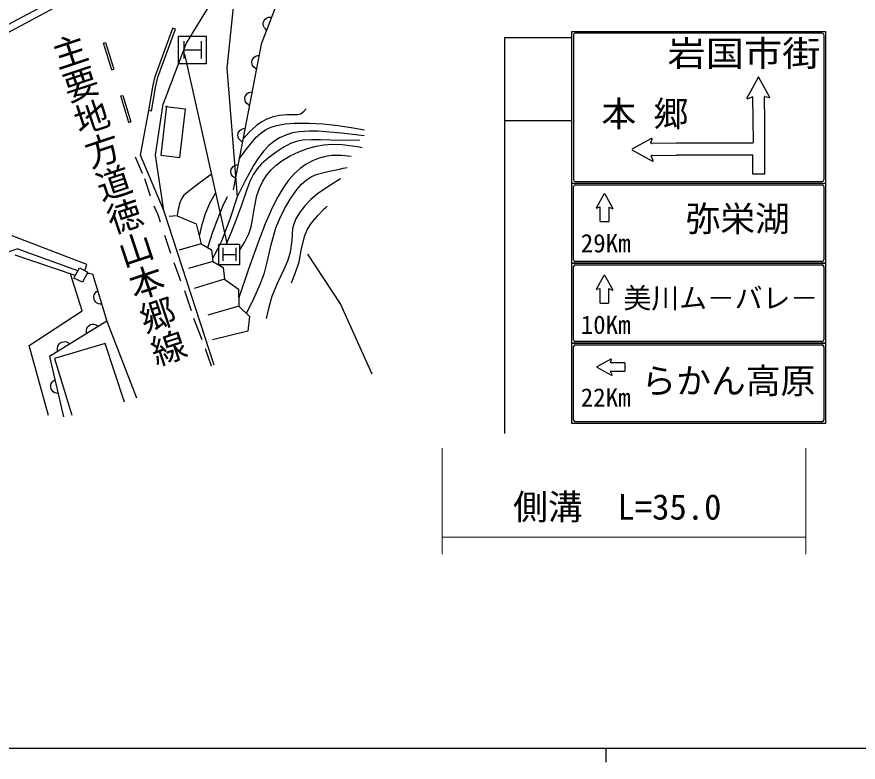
# Model space of a CAD drawing. Units: millimetres, scale not verified. Extents: x 40000 to 680000, y 20000 to 380000.
# Drawn here: x 325634 to 386140, y 204000 to 257612 of the extents above; entities that cross this region are included whole.
import ezdxf
from ezdxf.enums import TextEntityAlignment as Align

# ---------------------------------------------------------------- set-up
doc = ezdxf.new("R2010")
doc.units = ezdxf.units.MM
doc.header["$LTSCALE"] = 1000
for name, color, linetype, lineweight in [('M-BGD', 7, 'Continuous', 25), ('M-STR-HTXT', 7, 'Continuous', 13), ('M-STR-STRC', 7, 'Continuous', 25), ('M-TTL-BAND', 7, 'Continuous', 25)]:
    doc.layers.add(name, color=color, linetype=linetype, lineweight=lineweight)
doc.styles.add('@ＭＳ ゴシック', font='')
doc.styles.add('ＭＳ ゴシック', font='')
doc.styles.get('@ＭＳ ゴシック').set_extended_font_data('@MS Gothic')
doc.styles.get('ＭＳ ゴシック').set_extended_font_data('MS Gothic')

# ---------------------------------------------------------------- blocks, each defined once
blk = doc.blocks.new('BUHIN4')
at = {"color": 7, "linetype": 'Continuous', "lineweight": 25}
for p, q in [((847, -254), (254, 847)), ((-254, -847), (-847, 254)), ((550, 297), (-550, -297))]:
    blk.add_line(p, q, dxfattribs=at)
blk.add_lwpolyline([(406, 1355), (1355, -406), (-406, -1355), (-1355, 406)], close=True, dxfattribs=at)

msp = doc.modelspace()

# ---------------------------------------------------------------- linework, layer by layer
at = {"layer": 'M-BGD'}
for p, q in [((347708, 267403), (343217, 255657)), ((323452, 256234), (340017, 265102)), ((323633, 255764), (340026, 264540)), ((339404, 258318), (337818, 255706)), ((341202, 258306), (340742, 253930)), ((343352, 257080), (343361, 257202)), ((343361, 257202), (343416, 257347)), ((343416, 257347), (343491, 257444)), ((343491, 257444), (343586, 257525)), ((343586, 257525), (343724, 257577)), ((343724, 257577), (343837, 257598)), ((343837, 257598), (343957, 257592)), ((335587, 253327), (336850, 256801)), ((335779, 253269), (337037, 256732)), ((337037, 256732), (336850, 256801)), ((343369, 256956), (343352, 257080)), ((343437, 256828), (343369, 256956)), ((343507, 256737), (343437, 256828)), ((343600, 256658), (343507, 256737)), ((337818, 255706), (336170, 251358)), ((343217, 255657), (341202, 245178)), ((337686, 254931), (340742, 241342)), ((342706, 254708), (342833, 254783)), ((342833, 254783), (342940, 254823)), ((342940, 254823), (343060, 254838)), ((342541, 254350), (342570, 254502)), ((342553, 254228), (342541, 254350)), ((342591, 254109), (342553, 254228)), ((342570, 254502), (342627, 254611)), ((342627, 254611), (342706, 254708)), ((340742, 253930), (341487, 244673)), ((342681, 253995), (342591, 254109)), ((342766, 253917), (342681, 253995)), ((342871, 253856), (342766, 253917)), ((335437, 252698), (335587, 253327)), ((335632, 252651), (335779, 253269)), ((335119, 250864), (335437, 252698)), ((335316, 250830), (335632, 252651)), ((342037, 251730), (342066, 251883)), ((342049, 251608), (342037, 251730)), ((342066, 251883), (342123, 251991)), ((342123, 251991), (342203, 252088)), ((342203, 252088), (342329, 252163)), ((342329, 252163), (342436, 252203)), ((342436, 252203), (342556, 252219)), ((335595, 247655), (336170, 251358)), ((336401, 251207), (335991, 247661)), ((337755, 250972), (336330, 251136)), ((342087, 251489), (342049, 251608)), ((342178, 251375), (342087, 251489)), ((342262, 251298), (342178, 251375)), ((342367, 251237), (342262, 251298)), ((334519, 247664), (335119, 250864)), ((335316, 250830), (335119, 250864)), ((337355, 247503), (337755, 250972)), ((344535, 250514), (344068, 250409)), ((345040, 250563), (344535, 250514)), ((345556, 250552), (345040, 250563)), ((345820, 250552), (345556, 250552)), ((346048, 250609), (345820, 250552)), ((346261, 250770), (346048, 250609)), ((346448, 250990), (346261, 250770)), ((343209, 250036), (342837, 249776)), ((343615, 250245), (343209, 250036)), ((344068, 250409), (343615, 250245)), ((344317, 249806), (344938, 249908)), ((344938, 249908), (345574, 249952)), ((345574, 249952), (346626, 249965)), ((346626, 249965), (347659, 249919)), ((347659, 249919), (348741, 249804)), ((341563, 249263), (341619, 249372)), ((341619, 249372), (341699, 249468)), ((341699, 249468), (341825, 249543)), ((341825, 249543), (341932, 249584)), ((342357, 249331), (341905, 248833)), ((341932, 249584), (342052, 249599)), ((342837, 249776), (342357, 249331)), ((343183, 249253), (343546, 249509)), ((343546, 249509), (343918, 249685)), ((343918, 249685), (344317, 249806)), ((345967, 249349), (345468, 249256)), ((346636, 249399), (345967, 249349)), ((347304, 249389), (346636, 249399)), ((348972, 249243), (347304, 249389)), ((348741, 249804), (349831, 249627)), ((349831, 249627), (350233, 249553)), ((350233, 249553), (350646, 249475)), ((341533, 249111), (341563, 249263)), ((341546, 248989), (341533, 249111)), ((341584, 248869), (341546, 248989)), ((341674, 248755), (341584, 248869)), ((341758, 248678), (341674, 248755)), ((342213, 248189), (342853, 248945)), ((342853, 248945), (343183, 249253)), ((344535, 248898), (344107, 248634)), ((344982, 249103), (344535, 248898)), ((345468, 249256), (344982, 249103)), ((346172, 248730), (345741, 248639)), ((346825, 248776), (346172, 248730)), ((347481, 248762), (346825, 248776)), ((348905, 248719), (347481, 248762)), ((350298, 248736), (348905, 248719)), ((350602, 249040), (348972, 249243)), ((341631, 247409), (342213, 248189)), ((341864, 248617), (341758, 248678)), ((343730, 248333), (343390, 247982)), ((344107, 248634), (343730, 248333)), ((344794, 248215), (344275, 247879)), ((345326, 248489), (344794, 248215)), ((345741, 248639), (345326, 248489)), ((345918, 247901), (346532, 248137)), ((346532, 248137), (347167, 248316)), ((347167, 248316), (347722, 248413)), ((347722, 248413), (348292, 248450)), ((348292, 248450), (349025, 248420)), ((349025, 248420), (349773, 248328)), ((349773, 248328), (350122, 248273)), ((350122, 248273), (350472, 248215)), ((334156, 247540), (334655, 246370)), ((336208, 243688), (334519, 247664)), ((336208, 243688), (335595, 247655)), ((335991, 247661), (337355, 247503)), ((343004, 247473), (342661, 246917)), ((343390, 247982), (343004, 247473)), ((343734, 247479), (343239, 247039)), ((344275, 247879), (343734, 247479)), ((344703, 247256), (345291, 247603)), ((345291, 247603), (345918, 247901)), ((347823, 247570), (347368, 247447)), ((348285, 247631), (347823, 247570)), ((348990, 247627), (348285, 247631)), ((349690, 247563), (348990, 247627)), ((341195, 246849), (341322, 246924)), ((341322, 246924), (341429, 246964)), ((341429, 246964), (341549, 246979)), ((342661, 246917), (342045, 245805)), ((343239, 247039), (342922, 246686)), ((343898, 246586), (344274, 246939)), ((344274, 246939), (344703, 247256)), ((346445, 247007), (346008, 246695)), ((346899, 247257), (346445, 247007)), ((347368, 247447), (346899, 247257)), ((339630, 246284), (338620, 245558)), ((341030, 246491), (341059, 246643)), ((341042, 246369), (341030, 246491)), ((341080, 246250), (341042, 246369)), ((341059, 246643), (341115, 246752)), ((341115, 246752), (341195, 246849)), ((342649, 246290), (342383, 245759)), ((342922, 246686), (342649, 246290)), ((343585, 246203), (343898, 246586)), ((345611, 246339), (345203, 245884)), ((346008, 246695), (345611, 246339)), ((346802, 246104), (347169, 246268)), ((347169, 246268), (347993, 246494)), ((347993, 246494), (348844, 246665)), ((348844, 246665), (349115, 246722)), ((349115, 246722), (349386, 246781)), ((334808, 245986), (335230, 244739)), ((341170, 246135), (341080, 246250)), ((341254, 246058), (341170, 246135)), ((341360, 245997), (341254, 246058)), ((342045, 245805), (341487, 244673)), ((342383, 245759), (342166, 245188)), ((343087, 245289), (343324, 245789)), ((343324, 245789), (343585, 246203)), ((345203, 245884), (344841, 245390)), ((346109, 245572), (346465, 245888)), ((346465, 245888), (346802, 246104)), ((348908, 245955), (348062, 245436)), ((338620, 245558), (337645, 244779)), ((342166, 245188), (341779, 243996)), ((342904, 244764), (343087, 245289)), ((344841, 245390), (344409, 244673)), ((345300, 244496), (345797, 245213)), ((345797, 245213), (346109, 245572)), ((348062, 245436), (347255, 244870)), ((337471, 244517), (337349, 244222)), ((337645, 244779), (337471, 244517)), ((339526, 244210), (339914, 244933)), ((339914, 244933), (339919, 244942)), ((339919, 244942), (339928, 244959)), ((340459, 243987), (340782, 244695)), ((341487, 244673), (340946, 243066)), ((342717, 243900), (342904, 244764)), ((344409, 244673), (344023, 243916)), ((344862, 243758), (345300, 244496)), ((346786, 244470), (346349, 244018)), ((347255, 244870), (346786, 244470)), ((335479, 244010), (335786, 243396)), ((337349, 244222), (337242, 243773)), ((339200, 243475), (339526, 244210)), ((340150, 243273), (340459, 243987)), ((341779, 243996), (341339, 242836)), ((342591, 243031), (342717, 243900)), ((344023, 243916), (343498, 242732)), ((346349, 244018), (346014, 243590)), ((347767, 243817), (347859, 243908)), ((347859, 243908), (347952, 244000)), ((335786, 243396), (335940, 242859)), ((339829, 232549), (336208, 243688)), ((337172, 243300), (336596, 243242)), ((337172, 243300), (338539, 242724)), ((337242, 243773), (337173, 243299)), ((338952, 242665), (339200, 243475)), ((339733, 242153), (340150, 243273)), ((344539, 243108), (344862, 243758)), ((346014, 243590), (345727, 243125)), ((346813, 242741), (347268, 243300)), ((347268, 243300), (347767, 243817)), ((338539, 242724), (338899, 241284)), ((338762, 241833), (338952, 242665)), ((340946, 243066), (340347, 241478)), ((341339, 242836), (341016, 242052)), ((342488, 242504), (342591, 243031)), ((343498, 242732), (343027, 241523)), ((344272, 242438), (344539, 243108)), ((345569, 242769), (345466, 242386)), ((345727, 243125), (345569, 242769)), ((346548, 242327), (346813, 242741)), ((339372, 241011), (339733, 242153)), ((341016, 242052), (340695, 241262)), ((342328, 241999), (342488, 242504)), ((343929, 241212), (344272, 242438)), ((345466, 242386), (345408, 241519)), ((346338, 241886), (346548, 242327)), ((330676, 239792), (325300, 241864)), ((336243, 241895), (336691, 240619)), ((340347, 241478), (340039, 240851)), ((341694, 240871), (342041, 241425)), ((342041, 241425), (342328, 241999)), ((343027, 241523), (342299, 239464)), ((345408, 241519), (345290, 240662)), ((346102, 240939), (346338, 241886)), ((311007, 235802), (325661, 240933)), ((330015, 239346), (325661, 240933)), ((338899, 241284), (337287, 240824)), ((338899, 241284), (339633, 240860)), ((339633, 240860), (339734, 240018)), ((340039, 240851), (339710, 240221)), ((340157, 239770), (340157, 241270)), ((340157, 241270), (341657, 241270)), ((340438, 240989), (340438, 240052)), ((341376, 240989), (341376, 240052)), ((341657, 241270), (341657, 239770)), ((343644, 239971), (343929, 241212)), ((345927, 239982), (346102, 240939)), ((329832, 239013), (325514, 240480)), ((340438, 240520), (341376, 240520)), ((345290, 240662), (345093, 240047)), ((348922, 236979), (346570, 240538)), ((330534, 239351), (330676, 239792)), ((336932, 239929), (337415, 238619)), ((339734, 240018), (337978, 239500)), ((339734, 240018), (340468, 239593)), ((341657, 239770), (340157, 239770)), ((343434, 239189), (343644, 239971)), ((345093, 240047), (344835, 239441)), ((345687, 239223), (345927, 239982)), ((330326, 236456), (329505, 239124)), ((329725, 238819), (330133, 239561)), ((330133, 239561), (330732, 239247)), ((330732, 239247), (330352, 238515)), ((330695, 239175), (331066, 239134)), ((331066, 239134), (332118, 235711)), ((340468, 239593), (340569, 238751)), ((342299, 239464), (341591, 237395)), ((343166, 238427), (343434, 239189)), ((344835, 239441), (344373, 238477)), ((345388, 238481), (345687, 239223)), ((330352, 238515), (329725, 238819)), ((340569, 238751), (338381, 238060)), ((340569, 238751), (341576, 238031)), ((342683, 237341), (343166, 238427)), ((344373, 238477), (343968, 237493)), ((331271, 237745), (331346, 237831)), ((331346, 237831), (331445, 237900)), ((337691, 237929), (338174, 236481)), ((341576, 238031), (341605, 236793)), ((331169, 237496), (331194, 237619)), ((331170, 237374), (331169, 237496)), ((331216, 237225), (331170, 237374)), ((331194, 237619), (331271, 237745)), ((331284, 237123), (331216, 237225)), ((342143, 236276), (342683, 237341)), ((343968, 237493), (343746, 236717)), ((331373, 237036), (331284, 237123)), ((331506, 236977), (331373, 237036)), ((331617, 236949), (331506, 236977)), ((331739, 236944), (331617, 236949)), ((341605, 236793), (339360, 236160)), ((341605, 236793), (342368, 236059)), ((343746, 236717), (343563, 235917)), ((351182, 231904), (348922, 236979)), ((326512, 233960), (330326, 236456)), ((342368, 236059), (342239, 235009)), ((332118, 235711), (327989, 233180)), ((330720, 235302), (330801, 235393)), ((330801, 235393), (330934, 235474)), ((330934, 235474), (331052, 235506)), ((331052, 235506), (331177, 235512)), ((331177, 235512), (331318, 235469)), ((331318, 235469), (331420, 235418)), ((331420, 235418), (331512, 235339)), ((332118, 235711), (334243, 230200)), ((338346, 235929), (338933, 234412)), ((330633, 234936), (330634, 235050)), ((330659, 234817), (330633, 234936)), ((330634, 235050), (330657, 235193)), ((330657, 235193), (330720, 235302)), ((342239, 235009), (339705, 234375)), ((328737, 234128), (328869, 234209)), ((328869, 234209), (328988, 234240)), ((328988, 234240), (329113, 234247)), ((329113, 234247), (329253, 234204)), ((329253, 234204), (329355, 234152)), ((327922, 228938), (326512, 233960)), ((331988, 234108), (328342, 233033)), ((328569, 233785), (328593, 233928)), ((328569, 233670), (328569, 233785)), ((328595, 233551), (328569, 233670)), ((328593, 233928), (328655, 234037)), ((328655, 234037), (328737, 234128)), ((329355, 234152), (329448, 234074)), ((333378, 229886), (331988, 234108)), ((339174, 233756), (339622, 232515)), ((327989, 233180), (328996, 228844)), ((328342, 233033), (329601, 228968)), ((328076, 231115), (328109, 231236)), ((328109, 231236), (328195, 231356)), ((328195, 231356), (328276, 231436)), ((328276, 231436), (328379, 231499)), ((328068, 230993), (328076, 231115)), ((328103, 230842), (328068, 230993)), ((328164, 230735), (328103, 230842)), ((328247, 230642), (328164, 230735)), ((328376, 230574), (328247, 230642)), ((328485, 230538), (328376, 230574)), ((328606, 230525), (328485, 230538))]:
    msp.add_line(p, q, dxfattribs=at)
at = {"layer": 'M-STR-HTXT'}
for p, q in [((356212, 226588), (356212, 218964)), ((382378, 218964), (382378, 226588)), ((356212, 220184), (382378, 220184))]:
    msp.add_line(p, q, dxfattribs=at)
at = {"layer": 'M-STR-STRC'}
for p, q in [((365550, 239887), (365550, 256567)), ((365550, 256567), (383790, 256567)), ((383790, 256567), (383790, 239887)), ((360699, 256135), (360699, 227773)), ((360699, 256135), (365550, 256135)), ((365670, 256327), (365670, 245887)), ((383550, 256447), (365790, 256447)), ((383670, 256327), (383670, 245887)), ((331876, 255718), (332019, 255762)), ((332467, 253807), (331876, 255718)), ((332019, 255762), (332611, 253852)), ((332467, 253807), (332611, 253852)), ((378937, 253257), (378141, 251767)), ((379772, 251852), (378990, 253257)), ((333105, 251918), (333248, 251962)), ((333697, 250007), (333105, 251918)), ((333248, 251962), (333840, 250052)), ((378179, 251725), (378508, 251866)), ((378550, 251839), (378585, 248582)), ((379427, 250051), (379408, 251860)), ((379446, 251889), (379738, 251808)), ((333697, 250007), (333840, 250052)), ((360699, 250152), (365550, 250152)), ((379427, 246305), (379427, 250051)), ((371274, 248869), (369870, 248088)), ((371237, 248544), (371318, 248835)), ((373073, 248524), (371266, 248505)), ((378585, 248524), (373073, 248524)), ((369870, 248035), (371359, 247240)), ((371401, 247278), (371260, 247607)), ((371287, 247649), (373073, 247668)), ((378569, 247668), (373073, 247668)), ((378569, 246305), (378569, 247668)), ((379427, 246305), (378569, 246305)), ((365790, 245767), (383550, 245767)), ((365550, 245647), (383790, 245647)), ((365670, 240127), (365670, 245407)), ((365790, 245527), (383550, 245527)), ((371243, 245630), (371243, 245653)), ((383670, 245407), (383670, 240127)), ((367330, 243881), (367878, 244891)), ((367916, 244891), (368496, 243833)), ((367563, 243910), (367355, 243850)), ((367590, 242886), (367590, 243889)), ((368203, 243881), (368203, 242886)), ((368469, 243802), (368233, 243901)), ((367590, 242886), (368203, 242886)), ((365550, 234127), (365550, 239887)), ((365550, 239887), (383790, 239887)), ((383790, 239887), (365550, 239887)), ((365670, 234367), (365670, 239647)), ((383550, 240007), (365790, 240007)), ((365790, 239767), (383550, 239767)), ((383670, 239647), (383670, 234367)), ((383790, 239887), (383790, 234127)), ((367321, 238020), (367869, 239030)), ((367907, 239030), (368487, 237972)), ((367553, 238049), (367346, 237989)), ((367581, 237025), (367581, 238029)), ((368194, 238020), (368194, 237025)), ((368459, 237942), (368224, 238040)), ((367581, 237025), (368194, 237025)), ((383550, 234247), (365790, 234247)), ((383790, 234127), (365550, 234127)), ((365550, 228367), (365550, 234127)), ((365550, 234127), (383790, 234127)), ((365670, 228607), (365670, 233887)), ((365790, 234007), (383550, 234007)), ((383670, 233887), (383670, 228607)), ((383790, 234127), (383790, 228367)), ((368358, 232996), (367348, 232447)), ((368329, 232763), (368389, 232971)), ((367348, 232410), (368406, 231830)), ((369353, 232735), (368350, 232735)), ((369353, 232735), (369353, 232123)), ((368437, 231857), (368338, 232093)), ((368358, 232123), (369353, 232123)), ((383790, 228367), (365550, 228367)), ((383550, 228487), (365790, 228487)), ((360699, 227773), (360699, 227634))]:
    msp.add_line(p, q, dxfattribs=at)
for centre, radius, start, end in [((365790, 256327), 120, 90, 180), ((383550, 256327), 120, 0, 90), ((378963, 253243), 30.2, 29.10199, 151.88446), ((378167, 251753), 30.2, 151.88446, 293.21411), ((378520, 251838), 30.2, 0.60425, 113.21408), ((379438, 251860), 30.2, 74.49139, 180.60425), ((379746, 251837), 30.2, 254.49138, 29.10199), ((371289, 248843), 30.2, 344.49139, 119.10199), ((371266, 248535), 30.2, 164.49139, 270.60425), ((371288, 247619), 30.2, 90.60425, 203.21408), ((371373, 247266), 30.2, 241.88446, 23.21411), ((365790, 245887), 120, 180, 270), ((383550, 245887), 120, 270, 360), ((365790, 245407), 120, 90, 180), ((383550, 245407), 120, 0, 90), ((367897, 244881), 21.6, 28.71979, 151.50226), ((367349, 243871), 21.6, 151.50226, 286.11285), ((367569, 243889), 21.6, 0, 106.11285), ((368225, 243881), 21.6, 67.39017, 180), ((368477, 243822), 21.6, 247.39014, 28.71979), ((365790, 240127), 120, 180, 270), ((365790, 239647), 120, 90, 180), ((383550, 240127), 120, 270, 360), ((383550, 239647), 120, 0, 90), ((367888, 239020), 21.6, 28.71979, 151.50226), ((367340, 238010), 21.6, 151.50226, 286.11285), ((367559, 238029), 21.6, 0, 106.11285), ((368215, 238020), 21.6, 67.39017, 180), ((368468, 237962), 21.6, 247.39014, 28.71979), ((365790, 234367), 120, 180, 270), ((383550, 234367), 120, 270, 360), ((365790, 233887), 120, 90, 180), ((383550, 233887), 120, 0, 90), ((368368, 232977), 21.6, 343.88715, 118.49774), ((367358, 232428), 21.6, 118.49774, 241.28021), ((368350, 232757), 21.6, 163.88715, 270), ((368358, 232101), 21.6, 90, 202.60983), ((368417, 231849), 21.6, 241.28021, 22.60986), ((365790, 228607), 120, 180, 270), ((383550, 228607), 120, 270, 360)]:
    msp.add_arc(centre, radius, start, end, dxfattribs=at)
at = {"layer": 'M-TTL-BAND'}
for p, q in [((40000, 205000), (579000, 205000)), ((368000, 205000), (368000, 204000))]:
    msp.add_line(p, q, dxfattribs=at)

# ---------------------------------------------------------------- block references
at = {"layer": 'M-BGD', "rotation": 151.66667}
msp.add_blockref('BUHIN4', (338262, 255229), dxfattribs=at)

# ---------------------------------------------------------------- texts
at = {"layer": 'M-STR-HTXT', "style": '@ＭＳ ゴシック'}
msp.add_text('主要地方道徳山本郷線', height=1833, rotation=288.4, dxfattribs=at).set_placement((327623, 255868), align=Align.BOTTOM_LEFT)
at = {"layer": 'M-STR-HTXT', "style": 'ＭＳ ゴシック'}
msp.add_text('側溝\u3000L=35.0', height=1833, dxfattribs=at).set_placement((361326, 220895), align=Align.BOTTOM_LEFT)
at = {"layer": 'M-STR-STRC', "style": 'ＭＳ ゴシック', "width": 1.1}
msp.add_text('岩国市街', height=1833, dxfattribs=at).set_placement((372425, 253515), align=Align.BOTTOM_LEFT)
at = {"layer": 'M-STR-STRC', "style": 'ＭＳ ゴシック'}
for s, height, p in [('本 郷', 1833, (367681, 249176)), ('弥栄湖', 1833, (373725, 241623)), ('29Km', 1320, (366187, 240273)), ('美川ム－バレ－', 1466, (369265, 236211)), ('10Km', 1320, (366187, 234411)), ('らかん高原', 1833, (370555, 229968)), ('22Km', 1320, (366187, 229177))]:
    msp.add_text(s, height=height, dxfattribs=at).set_placement(p, align=Align.BOTTOM_LEFT)

doc.saveas('drawing.dxf')
